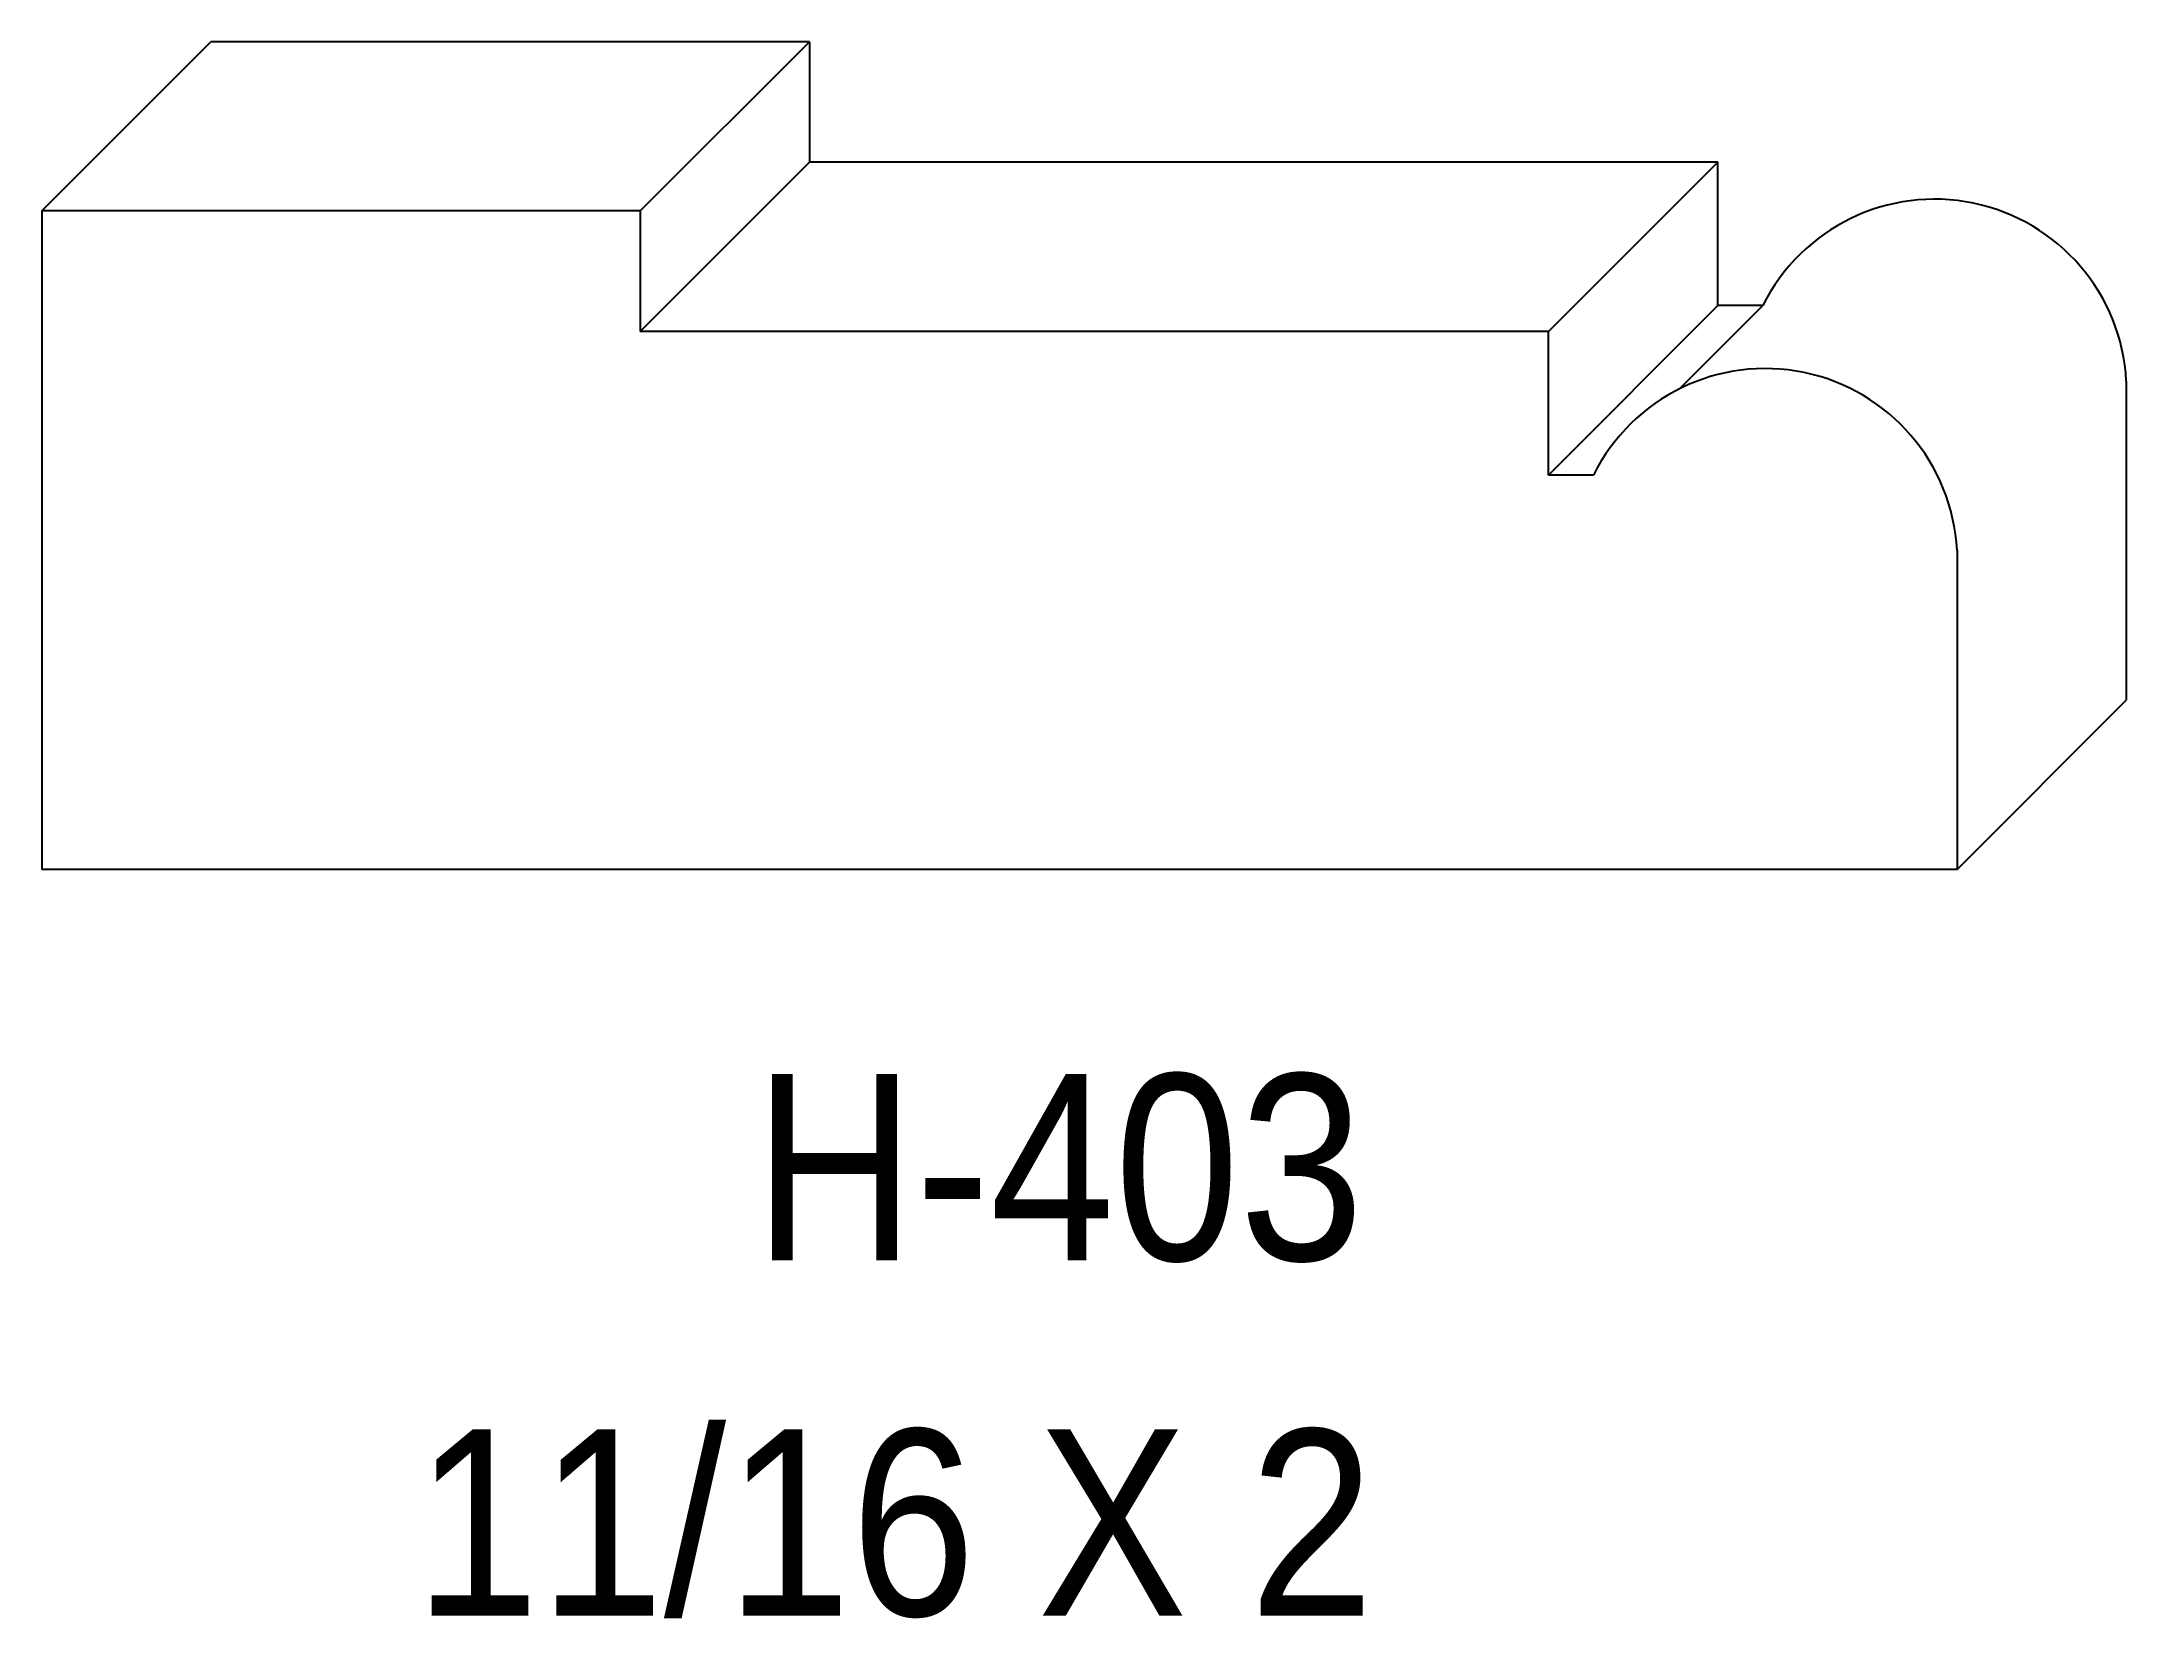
# Model space of a CAD drawing. Extents: x 76.05 to 78.22, y 151.83 to 153.48.
import ezdxf

# ---------------------------------------------------------------- set-up
doc = ezdxf.new("R2010")
doc.units = 0
doc.header["$LTSCALE"] = 5
doc.layers.add('PROFILE', color=7, linetype='CONTINUOUS')
doc.styles.add('TXT', font='TXT', dxfattribs={"height": 3.5})

msp = doc.modelspace()

# ---------------------------------------------------------------- linework, layer by layer
at = {"layer": 'PROFILE', "color": 1, "linetype": 'CONTINUOUS'}
for p, q in [((76.0485, 153.3015), (76.2252, 153.4782)), ((76.8501, 153.4782), (76.2252, 153.4782)), ((76.6733, 153.3015), (76.8501, 153.4782)), ((76.8501, 153.4782), (76.8501, 153.3524)), ((76.6733, 153.1757), (76.8501, 153.3524)), ((77.7983, 153.3524), (76.8501, 153.3524)), ((77.6215, 153.1757), (77.7983, 153.3524)), ((77.7983, 153.2027), (77.7983, 153.3524)), ((76.6733, 153.3015), (76.0485, 153.3015)), ((76.0485, 153.3015), (76.0485, 152.6141)), ((76.6733, 153.3015), (76.6733, 153.1757)), ((77.6215, 153.0259), (77.7983, 153.2027)), ((77.7586, 153.1161), (77.8452, 153.2027)), ((77.8452, 153.2027), (77.7983, 153.2027)), ((77.6215, 153.1757), (76.6733, 153.1757)), ((77.6215, 153.0259), (77.6215, 153.1757)), ((78.2247, 153.124), (78.2247, 152.7909)), ((77.6684, 153.0259), (77.6215, 153.0259)), ((78.048, 152.9473), (78.048, 152.6141)), ((78.048, 152.6141), (78.2247, 152.7909)), ((78.048, 152.6141), (76.0485, 152.6141))]:
    msp.add_line(p, q, dxfattribs=at)
for centre in [(78.0246, 153.1134), (77.8479, 152.9366)]:
    msp.add_ellipse(centre, major_axis=(0, 0.2004), ratio=1, start_param=-1.517724, end_param=1.109019, dxfattribs=at)

# ---------------------------------------------------------------- texts
at = {"layer": 'PROFILE', "color": 1, "linetype": 'CONTINUOUS', "style": 'TXT', "width": 0.9}
for s, p in [('H-403', (76.7916, 152.2062)), ('11/16 X 2', (76.4378, 151.8353))]:
    msp.add_text(s, height=0.19439, dxfattribs=at).set_placement(p)

doc.saveas('drawing.dxf')
